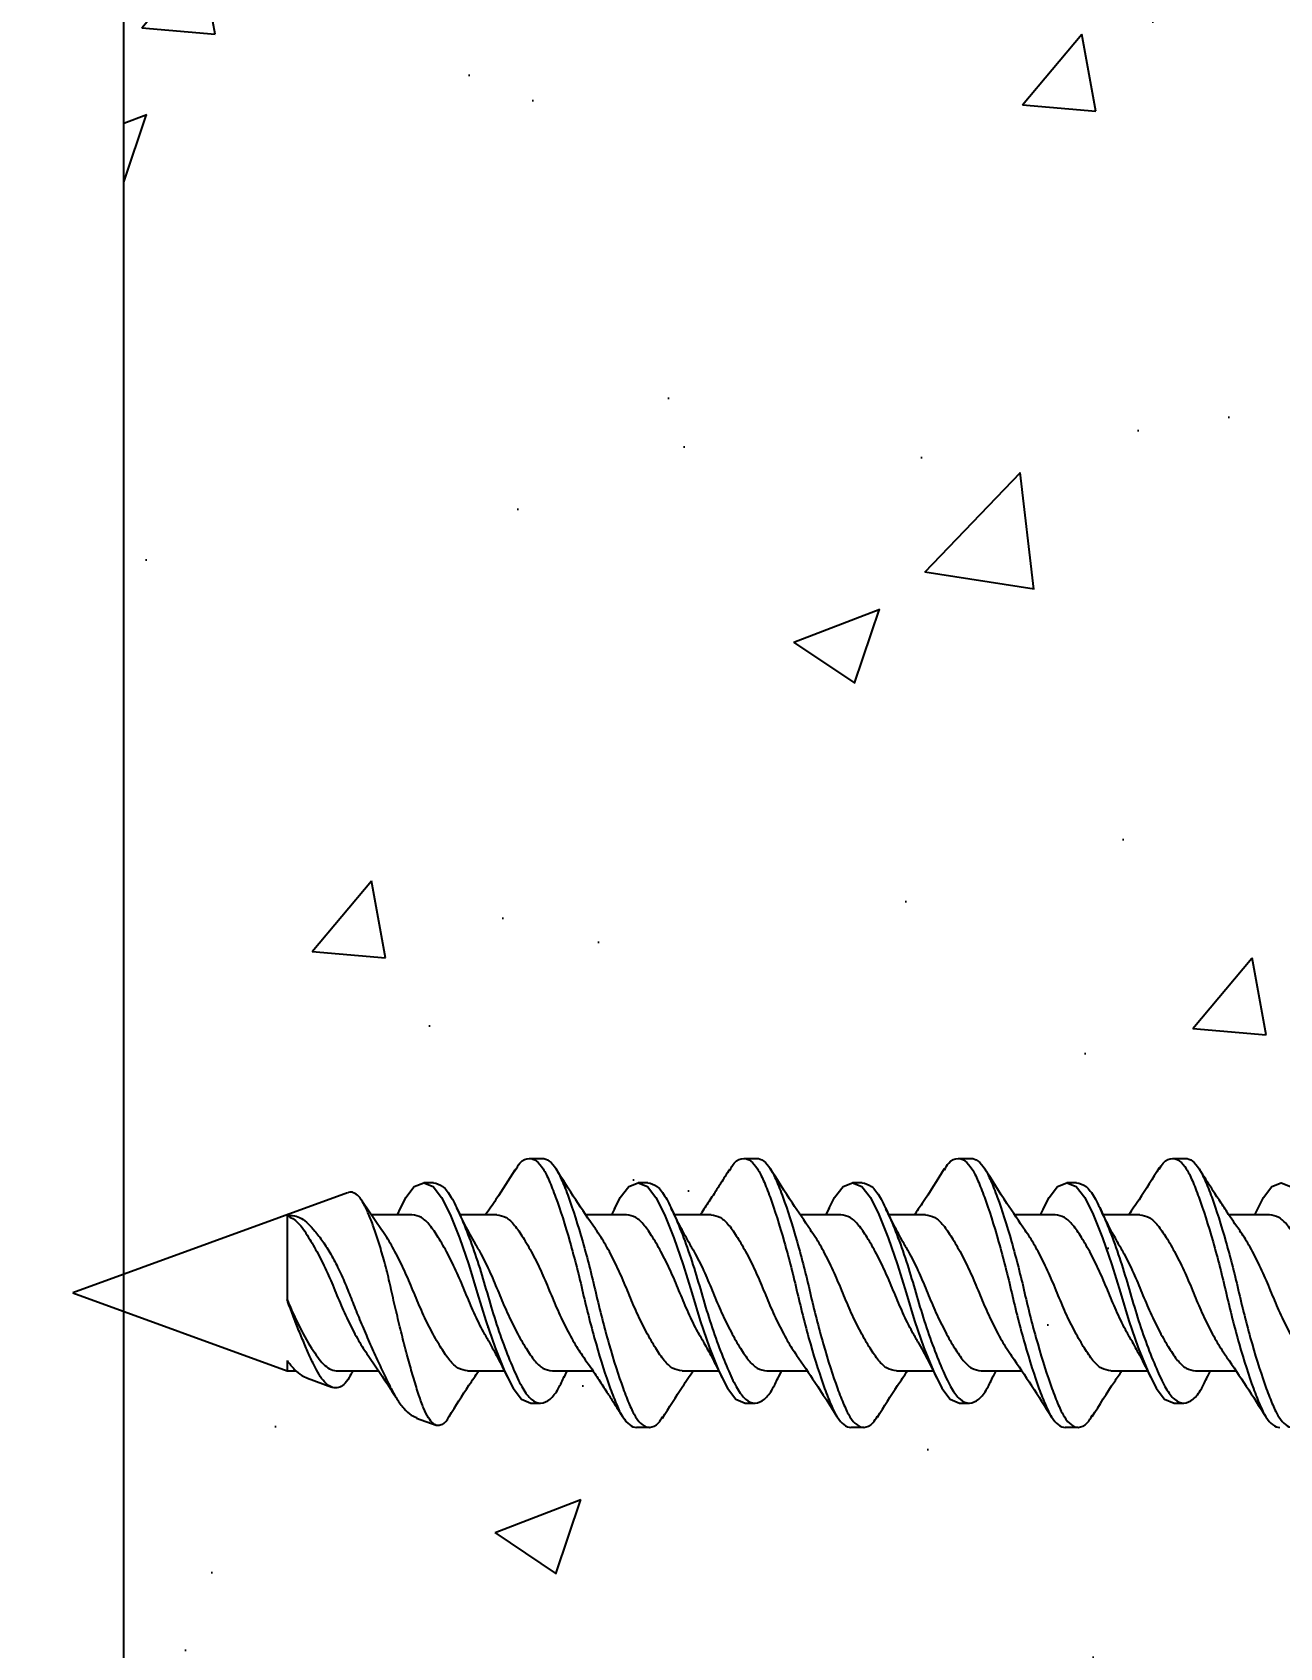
# Model space of a CAD drawing. Extents: x -5.1 to 6.1, y -1.2 to 8.2.
# Drawn here: x -2.147 to -1.507, y 3.79 to 4.619 of the extents above; entities that cross this region are included whole.
import ezdxf

# ---------------------------------------------------------------- set-up
doc = ezdxf.new("R2010")
doc.units = 0
doc.header["$LTSCALE"] = 0.5
doc.header["$MEASUREMENT"] = 0
doc.linetypes.add('SLD-Solid', pattern=[0])
doc.layers.get('Defpoints').update_dxf_attribs({"linetype": 'CONTINUOUS'})
doc.layers.add('Ceiling', color=42, linetype='CONTINUOUS')
doc.layers.add('Hardware', color=242, linetype='CONTINUOUS')
doc.layers.add('CUST DWG', color=60, linetype='CONTINUOUS', lineweight=20)
doc.styles.get("Standard").update_dxf_attribs({"font": 'arial.ttf'})
doc.dimstyles.new('LSAD_CustDims', dxfattribs={"dimtxt": 1, "dimasz": 1, "dimexe": 0.0625, "dimexo": 0.042969, "dimgap": 0.0625, "dimtad": 0, "dimtih": 1, "dimtoh": 1, "dimdec": 3, "dimzin": 0, "dimdsep": 46, "dimlunit": 4, "dimtxsty": 'Standard', "dimcen": 0.125, "dimclrd": 256, "dimclre": 256, "dimclrt": 256, "dimadec": 0, "dimazin": 0, "dimtfac": 1, "dimtdec": 3, "dimtix": 1, "dimtofl": 0, "dimtmove": 0, "dimatfit": 3, "dimfxl": 1, "dimfrac": 2, "dimtolj": 1, "dimtzin": 0, "dimarcsym": 0})

# ---------------------------------------------------------------- blocks, each defined once
blk = doc.blocks.new('*D4')
at = {"layer": 'CUST DWG', "lineweight": -2, "ltscale": 0.5, "transparency": 16777216}
for p, q in [((-1.02623, 6.06919), (-4.70094, 6.06919)), ((-4.63844, 5.81919), (-4.63844, 4.02266)), ((-4.63844, 0.25), (-4.63844, 3.63913)), ((-1.01123, 0), (-4.70094, 0))]:
    blk.add_line(p, q, dxfattribs=at)
at = {"layer": 'CUST DWG', "ltscale": 0.5, "transparency": 16777216}
for points in [[(-4.68011, 5.81919), (-4.59677, 5.81919), (-4.63844, 6.06919)], [(-4.68011, 0.25), (-4.59677, 0.25), (-4.63844, 0)]]:
    blk.add_solid(points, dxfattribs=at)
at = {"layer": 'Defpoints', "color": 0, "ltscale": 0.5, "transparency": 16777216}
for p in [(-4.63844, 6.06919), (-0.98326, 6.06919), (-0.96826, 0)]:
    blk.add_point(p, dxfattribs=at)
at = {"layer": 'CUST DWG', "ltscale": 0.5, "transparency": 16777216, "insert": (-4.63844, 3.83089), "char_height": 0.25, "attachment_point": 5}
blk.add_mtext('\\A1;6 1/8"', dxfattribs=at)
blk = doc.blocks.new('*D0')
at = {"layer": 'CUST DWG', "lineweight": -2, "ltscale": 0.5, "transparency": 16777216}
for p, q in [((-2.16925, 3.97209), (-3.61454, 3.97209)), ((-3.55204, 3.72209), (-3.55204, 2.05968)), ((-3.55204, 0.25), (-3.55204, 1.68468)), ((-1.01123, 0), (-3.61454, 0))]:
    blk.add_line(p, q, dxfattribs=at)
at = {"layer": 'CUST DWG', "ltscale": 0.5, "transparency": 16777216}
for points in [[(-3.5937, 3.72209), (-3.51037, 3.72209), (-3.55204, 3.97209)], [(-3.5937, 0.25), (-3.51037, 0.25), (-3.55204, 0)]]:
    blk.add_solid(points, dxfattribs=at)
at = {"layer": 'Defpoints', "color": 0, "ltscale": 0.5, "transparency": 16777216}
for p in [(-3.55204, 3.97209), (-2.12629, 3.97209), (-0.96826, 0)]:
    blk.add_point(p, dxfattribs=at)
at = {"layer": 'CUST DWG', "ltscale": 0.5, "transparency": 16777216, "insert": (-3.55204, 1.87218), "char_height": 0.25, "attachment_point": 5}
blk.add_mtext('\\A1;4"', dxfattribs=at)
blk = doc.blocks.new('*D1')
at = {"layer": 'CUST DWG', "lineweight": -2, "ltscale": 0.5, "transparency": 16777216}
for p, q in [((-2.16925, 5.22209), (-4.13004, 5.22209)), ((-4.06754, 4.97209), (-4.06754, 2.78422)), ((-4.06754, 0.25), (-4.06754, 2.40069)), ((-1.01123, 0), (-4.13004, 0))]:
    blk.add_line(p, q, dxfattribs=at)
at = {"layer": 'CUST DWG', "ltscale": 0.5, "transparency": 16777216}
for points in [[(-4.10921, 4.97209), (-4.02588, 4.97209), (-4.06754, 5.22209)], [(-4.10921, 0.25), (-4.02588, 0.25), (-4.06754, 0)]]:
    blk.add_solid(points, dxfattribs=at)
at = {"layer": 'Defpoints', "color": 0, "ltscale": 0.5, "transparency": 16777216}
for p in [(-4.06754, 5.22209), (-2.12629, 5.22209), (-0.96826, 0)]:
    blk.add_point(p, dxfattribs=at)
at = {"layer": 'CUST DWG', "ltscale": 0.5, "transparency": 16777216, "insert": (-4.06754, 2.59246), "char_height": 0.25, "attachment_point": 5}
blk.add_mtext('\\A1;5 1/4"', dxfattribs=at)

msp = doc.modelspace()

# ---------------------------------------------------------------- hatches: boundary and pattern name
at = {"layer": 'Ceiling', "ltscale": 0.5, "transparency": 16777216}
h = msp.add_hatch(dxfattribs=at)
h.set_pattern_fill('AR-CONC', color=256, scale=0.063)
h.set_pattern_definition([(50, (2.7623, -1e-06), (0.451874, -0.039534), [0.04725, -0.51975]), (355, (2.7623, -1e-06), (-0.087413, 0.47388), [0.0378, -0.4158]), (100.4514, (2.79995, -0.0033), (0.36446, 0.434347), [0.040156, -0.44172]), (46.184, (2.7623, 0.126), (0.672362, -0.104277), [0.070875, -0.779625]), (96.636, (2.8183, 0.1173), (0.588837, 0.613695), [0.060235, -0.66258]), (351.184, (2.7623, 0.126), (0.588837, 0.613695), [0.0567, -0.6237]), (21, (2.8253, 0.0945), (0.376051, -0.25365), [0.04725, -0.51975]), (326, (2.8253, 0.0945), (0.153289, 0.456845), [0.0378, -0.4158]), (71.4514, (2.85663, 0.07336), (0.52934, 0.203195), [0.040156, -0.44172]), (37.5, (2.76229, -1e-06), (0.0076607, 0.209723), [0, -0.41076, 0, -0.4221, 0, -0.417375]), (7.5, (2.7623, -1e-06), (0.165734, 0.2484794), [0, -0.24066, 0, -0.40131, 0, -0.159075]), (327.5, (2.6218, -1e-06), (0.336308, -0.0142096), [0, -0.1575, 0, -0.4914, 0, -0.65205]), (317.5, (2.5588, -1e-06), (0.367407, 0.063066), [0, -0.20475, 0, -0.32634, 0, -0.46305])])
h.paths.add_polyline_path([(-0.98326, 8.24291), (-0.98326, -1.13243), (-2.10007, -1.19438), (-2.10007, 8.18096)])

# ---------------------------------------------------------------- linework, layer by layer
at = {"layer": 'Ceiling', "transparency": 16777216}
msp.add_lwpolyline([(-0.98326, 8.24291), (-0.98326, -1.13243), (-2.10007, -1.19438), (-2.10007, 8.18096)], close=True, dxfattribs=at)
at = {"layer": 'Hardware', "linetype": 'SLD-Solid', "lineweight": 25, "transparency": 16777216}
for p, q in [((-1.89209, 4.04109), (-1.88549, 4.04109)), ((-1.78209, 4.04109), (-1.77549, 4.04109)), ((-1.67209, 4.04109), (-1.66549, 4.04109)), ((-1.56209, 4.04109), (-1.55549, 4.04109)), ((-1.94129, 4.02859), (-1.94629, 4.02859)), ((-1.83129, 4.02859), (-1.83629, 4.02859)), ((-1.72129, 4.02859), (-1.72629, 4.02859)), ((-1.61129, 4.02859), (-1.61629, 4.02859)), ((-1.98532, 4.0234), (-2.12629, 3.97209)), ((-2.01639, 4.01174), (-2.01639, 3.96867)), ((-1.96791, 4.00451), (-1.97764, 4.01885)), ((-1.95229, 4.01209), (-1.97305, 4.01209)), ((-1.95829, 4.01551), (-1.95997, 4.01209)), ((-1.90883, 4.01209), (-1.92761, 4.01209)), ((-1.84229, 4.01209), (-1.86304, 4.01209)), ((-1.8483, 4.01547), (-1.84998, 4.01209)), ((-1.79883, 4.01209), (-1.81759, 4.01209)), ((-1.73229, 4.01209), (-1.75305, 4.01209)), ((-1.73822, 4.01565), (-1.73996, 4.01209)), ((-1.68883, 4.01209), (-1.7076, 4.01209)), ((-1.62229, 4.01209), (-1.64305, 4.01209)), ((-1.62829, 4.01551), (-1.62997, 4.01209)), ((-1.57883, 4.01209), (-1.59759, 4.01209)), ((-1.51229, 4.01209), (-1.53313, 4.01209)), ((-1.51842, 4.01522), (-1.51998, 4.01209)), ((-2.12629, 3.97209), (-2.01639, 3.93209)), ((-2.01639, 3.93736), (-2.01639, 3.93209)), ((-2.01639, 3.93209), (-2.01166, 3.93209)), ((-2.00596, 3.9283), (-1.99336, 3.92371)), ((-1.99028, 3.93209), (-1.96955, 3.93209)), ((-1.92374, 3.93209), (-1.90498, 3.93209)), ((-1.88028, 3.93209), (-1.85944, 3.93209)), ((-1.87428, 3.9287), (-1.87259, 3.93209)), ((-1.81374, 3.93209), (-1.79498, 3.93209)), ((-1.77028, 3.93209), (-1.74952, 3.93209)), ((-1.76423, 3.92879), (-1.7626, 3.93209)), ((-1.70374, 3.93209), (-1.68496, 3.93209)), ((-1.66028, 3.93209), (-1.63953, 3.93209)), ((-1.65413, 3.92901), (-1.65259, 3.93209)), ((-1.59374, 3.93209), (-1.57498, 3.93209)), ((-1.55028, 3.93209), (-1.52953, 3.93209)), ((-1.54429, 3.92866), (-1.5426, 3.93209)), ((-1.89129, 3.91559), (-1.88629, 3.91559)), ((-1.78129, 3.91559), (-1.77629, 3.91559)), ((-1.67129, 3.91559), (-1.66629, 3.91559)), ((-1.56129, 3.91559), (-1.55629, 3.91559)), ((-1.94992, 3.9079), (-1.9399, 3.90425)), ((-1.83049, 3.90309), (-1.83709, 3.90309)), ((-1.72049, 3.90309), (-1.72709, 3.90309)), ((-1.61049, 3.90309), (-1.61709, 3.90309))]:
    msp.add_line(p, q, dxfattribs=at)
at = {"layer": 'Hardware', "linetype": 'SLD-Solid', "lineweight": 25, "transparency": 16777216, "flags": 128}
for points in [[(-1.9584, 4.01505), (-1.95545, 4.02102), (-1.95111, 4.0266), (-1.94629, 4.02859), (-1.94146, 4.0266), (-1.93712, 4.02102), (-1.93278, 4.01223), (-1.92795, 4.00034), (-1.92313, 3.98647), (-1.91879, 3.97209), (-1.91444, 3.95772), (-1.90962, 3.94384), (-1.90479, 3.93196), (-1.90045, 3.92316), (-1.89611, 3.91759), (-1.89129, 3.91559), (-1.89129, 3.91559)], [(-1.84843, 4.01499), (-1.84545, 4.02102), (-1.84111, 4.0266), (-1.83629, 4.02859), (-1.83146, 4.0266), (-1.82712, 4.02102), (-1.82278, 4.01223), (-1.81795, 4.00034), (-1.81313, 3.98647), (-1.80879, 3.97209), (-1.80444, 3.95772), (-1.79962, 3.94384), (-1.79479, 3.93196), (-1.79045, 3.92316), (-1.78611, 3.91759), (-1.78129, 3.91559), (-1.78129, 3.91559)], [(-1.73834, 4.01518), (-1.73545, 4.02102), (-1.73111, 4.0266), (-1.72629, 4.02859), (-1.72146, 4.0266), (-1.71712, 4.02102), (-1.71278, 4.01223), (-1.70795, 4.00034), (-1.70313, 3.98647), (-1.69879, 3.97209), (-1.69444, 3.95772), (-1.68962, 3.94384), (-1.68479, 3.93196), (-1.68045, 3.92316), (-1.67611, 3.91759), (-1.67129, 3.91559), (-1.67129, 3.91559)], [(-1.6284, 4.01505), (-1.62545, 4.02102), (-1.62111, 4.0266), (-1.61629, 4.02859), (-1.61146, 4.0266), (-1.60712, 4.02102), (-1.60278, 4.01223), (-1.59795, 4.00034), (-1.59313, 3.98647), (-1.58879, 3.97209), (-1.58444, 3.95772), (-1.57962, 3.94384), (-1.57479, 3.93196), (-1.57045, 3.92316), (-1.56611, 3.91759), (-1.56129, 3.91559), (-1.56129, 3.91559)], [(-1.51853, 4.0148), (-1.51545, 4.02102), (-1.51111, 4.0266), (-1.50629, 4.02859), (-1.50146, 4.0266), (-1.49712, 4.02102), (-1.49278, 4.01223), (-1.48795, 4.00034), (-1.48313, 3.98647), (-1.47879, 3.97209), (-1.47444, 3.95772), (-1.46962, 3.94384), (-1.46479, 3.93196), (-1.46045, 3.92316), (-1.45611, 3.91759), (-1.45129, 3.91559), (-1.45129, 3.91559)]]:
    msp.add_lwpolyline(points, dxfattribs=at)
at = {"layer": 'Hardware', "linetype": 'SLD-Solid', "lineweight": 25, "transparency": 16777216}
for points, knots in [([(-1.89955, 4.03451), (-1.89868, 4.03606), (-1.89633, 4.04026), (-1.89373, 4.04077), (-1.89209, 4.04109)], [0, 0, 0, 0, 0.369289, 1, 1, 1, 1]), ([(-1.89209, 4.04109), (-1.88963, 4.04109), (-1.88718, 4.03917), (-1.88391, 4.03402), (-1.88294, 4.03198), (-1.88086, 4.02713), (-1.87974, 4.0243), (-1.87625, 4.01471), (-1.87373, 4.00683), (-1.86888, 3.9898), (-1.86657, 3.98072), (-1.8626, 3.96347), (-1.86029, 3.95438), (-1.85544, 3.93736), (-1.85292, 3.92947), (-1.84943, 3.91988), (-1.84831, 3.91705), (-1.84623, 3.9122), (-1.84526, 3.91017), (-1.84199, 3.90502), (-1.83954, 3.90309), (-1.83709, 3.90309)], [0, 0, 0, 0, 0.125, 0.125, 0.1875, 0.1875, 0.25, 0.25, 0.375, 0.375, 0.5, 0.5, 0.625, 0.625, 0.75, 0.75, 0.8125, 0.8125, 0.875, 0.875, 1, 1, 1, 1]), ([(-1.88549, 4.04109), (-1.88303, 4.04109), (-1.88058, 4.03917), (-1.87731, 4.03402), (-1.87634, 4.03198), (-1.87426, 4.02713), (-1.87314, 4.0243), (-1.86965, 4.01471), (-1.86713, 4.00683), (-1.86228, 3.9898), (-1.85997, 3.98072), (-1.856, 3.96347), (-1.85369, 3.95438), (-1.84884, 3.93736), (-1.84632, 3.92947), (-1.84283, 3.91988), (-1.84171, 3.91705), (-1.83963, 3.9122), (-1.83866, 3.91017), (-1.83539, 3.90502), (-1.83294, 3.90309), (-1.83049, 3.90309)], [0, 0, 0, 0, 0.125, 0.125, 0.1875, 0.1875, 0.25, 0.25, 0.375, 0.375, 0.5, 0.5, 0.625, 0.625, 0.75, 0.75, 0.8125, 0.8125, 0.875, 0.875, 1, 1, 1, 1]), ([(-1.85819, 4.0049), (-1.86157, 4.00983), (-1.86841, 4.01982), (-1.87503, 4.03036), (-1.87838, 4.0357)], [0, 0, 0, 0, 0.493106, 1, 1, 1, 1]), ([(-1.78931, 4.0349), (-1.78852, 4.0363), (-1.78624, 4.04032), (-1.78373, 4.04079), (-1.78209, 4.04109)], [0, 0, 0, 0, 0.346673, 1, 1, 1, 1]), ([(-1.78209, 4.04109), (-1.77963, 4.04109), (-1.77718, 4.03917), (-1.77391, 4.03402), (-1.77294, 4.03198), (-1.77086, 4.02713), (-1.76974, 4.0243), (-1.76625, 4.01471), (-1.76373, 4.00683), (-1.75888, 3.9898), (-1.75657, 3.98072), (-1.7526, 3.96347), (-1.75029, 3.95438), (-1.74544, 3.93736), (-1.74292, 3.92947), (-1.73943, 3.91988), (-1.73831, 3.91705), (-1.73623, 3.9122), (-1.73526, 3.91017), (-1.73199, 3.90502), (-1.72954, 3.90309), (-1.72709, 3.90309)], [0, 0, 0, 0, 0.125, 0.125, 0.1875, 0.1875, 0.25, 0.25, 0.375, 0.375, 0.5, 0.5, 0.625, 0.625, 0.75, 0.75, 0.8125, 0.8125, 0.875, 0.875, 1, 1, 1, 1]), ([(-1.77549, 4.04109), (-1.77303, 4.04109), (-1.77058, 4.03917), (-1.76731, 4.03402), (-1.76634, 4.03198), (-1.76426, 4.02713), (-1.76314, 4.0243), (-1.75965, 4.01471), (-1.75713, 4.00683), (-1.75228, 3.9898), (-1.74997, 3.98072), (-1.746, 3.96347), (-1.74369, 3.95438), (-1.73884, 3.93736), (-1.73632, 3.92947), (-1.73283, 3.91988), (-1.73171, 3.91705), (-1.72963, 3.9122), (-1.72866, 3.91017), (-1.72539, 3.90502), (-1.72294, 3.90309), (-1.72049, 3.90309)], [0, 0, 0, 0, 0.125, 0.125, 0.1875, 0.1875, 0.25, 0.25, 0.375, 0.375, 0.5, 0.5, 0.625, 0.625, 0.75, 0.75, 0.8125, 0.8125, 0.875, 0.875, 1, 1, 1, 1]), ([(-1.7478, 4.00436), (-1.75094, 4.00892), (-1.75802, 4.0192), (-1.76473, 4.02988), (-1.76847, 4.03584)], [0, 0, 0, 0, 0.442558, 1, 1, 1, 1]), ([(-1.67916, 4.03575), (-1.68291, 4.02973), (-1.68792, 4.0217), (-1.6932, 4.01401), (-1.69451, 4.01209)], [0, 0, 0, 0, 0.7508232, 1, 1, 1, 1]), ([(-1.67915, 4.03514), (-1.67842, 4.03644), (-1.67619, 4.04036), (-1.67373, 4.0408), (-1.67209, 4.04109)], [0, 0, 0, 0, 0.332011, 1, 1, 1, 1]), ([(-1.67209, 4.04109), (-1.66963, 4.04109), (-1.66718, 4.03917), (-1.66391, 4.03402), (-1.66294, 4.03198), (-1.66086, 4.02713), (-1.65974, 4.0243), (-1.65625, 4.01471), (-1.65373, 4.00683), (-1.64888, 3.9898), (-1.64657, 3.98072), (-1.6426, 3.96347), (-1.64029, 3.95438), (-1.63544, 3.93736), (-1.63292, 3.92947), (-1.62943, 3.91988), (-1.62831, 3.91705), (-1.62623, 3.9122), (-1.62526, 3.91017), (-1.62199, 3.90502), (-1.61954, 3.90309), (-1.61709, 3.90309)], [0, 0, 0, 0, 0.125, 0.125, 0.1875, 0.1875, 0.25, 0.25, 0.375, 0.375, 0.5, 0.5, 0.625, 0.625, 0.75, 0.75, 0.8125, 0.8125, 0.875, 0.875, 1, 1, 1, 1]), ([(-1.66549, 4.04109), (-1.66303, 4.04109), (-1.66058, 4.03917), (-1.65731, 4.03402), (-1.65634, 4.03198), (-1.65426, 4.02713), (-1.65314, 4.0243), (-1.64965, 4.01471), (-1.64713, 4.00683), (-1.64228, 3.9898), (-1.63997, 3.98072), (-1.636, 3.96347), (-1.63369, 3.95438), (-1.62884, 3.93736), (-1.62632, 3.92947), (-1.62283, 3.91988), (-1.62171, 3.91705), (-1.61963, 3.9122), (-1.61866, 3.91017), (-1.61539, 3.90502), (-1.61294, 3.90309), (-1.61049, 3.90309)], [0, 0, 0, 0, 0.125, 0.125, 0.1875, 0.1875, 0.25, 0.25, 0.375, 0.375, 0.5, 0.5, 0.625, 0.625, 0.75, 0.75, 0.8125, 0.8125, 0.875, 0.875, 1, 1, 1, 1]), ([(-1.63762, 4.00411), (-1.64079, 4.0087), (-1.6479, 4.01901), (-1.65462, 4.02971), (-1.65834, 4.03563)], [0, 0, 0, 0, 0.445772, 1, 1, 1, 1]), ([(-1.56885, 4.03622), (-1.57229, 4.03073), (-1.57741, 4.02253), (-1.58277, 4.01468), (-1.58454, 4.01209)], [0, 0, 0, 0, 0.670027, 1, 1, 1, 1]), ([(-1.56886, 4.0356), (-1.56822, 4.03672), (-1.56609, 4.04044), (-1.56373, 4.04082), (-1.56209, 4.04109)], [0, 0, 0, 0, 0.301433, 1, 1, 1, 1]), ([(-1.56209, 4.04109), (-1.55963, 4.04109), (-1.55718, 4.03917), (-1.55391, 4.03402), (-1.55294, 4.03198), (-1.55086, 4.02713), (-1.54974, 4.0243), (-1.54625, 4.01471), (-1.54373, 4.00683), (-1.53888, 3.9898), (-1.53657, 3.98072), (-1.5326, 3.96347), (-1.53029, 3.95438), (-1.52544, 3.93736), (-1.52292, 3.92947), (-1.51943, 3.91988), (-1.51831, 3.91705), (-1.51623, 3.9122), (-1.51526, 3.91017), (-1.51199, 3.90502), (-1.50954, 3.90309), (-1.50709, 3.90309)], [0, 0, 0, 0, 0.125, 0.125, 0.1875, 0.1875, 0.25, 0.25, 0.375, 0.375, 0.5, 0.5, 0.625, 0.625, 0.75, 0.75, 0.8125, 0.8125, 0.875, 0.875, 1, 1, 1, 1]), ([(-1.55549, 4.04109), (-1.55303, 4.04109), (-1.55058, 4.03917), (-1.54731, 4.03402), (-1.54634, 4.03198), (-1.54426, 4.02713), (-1.54314, 4.0243), (-1.53965, 4.01471), (-1.53713, 4.00683), (-1.53228, 3.9898), (-1.52997, 3.98072), (-1.526, 3.96347), (-1.52369, 3.95438), (-1.51884, 3.93736), (-1.51632, 3.92947), (-1.51283, 3.91988), (-1.51171, 3.91705), (-1.50963, 3.9122), (-1.50866, 3.91017), (-1.50539, 3.90502), (-1.50294, 3.90309), (-1.50049, 3.90309)], [0, 0, 0, 0, 0.125, 0.125, 0.1875, 0.1875, 0.25, 0.25, 0.375, 0.375, 0.5, 0.5, 0.625, 0.625, 0.75, 0.75, 0.8125, 0.8125, 0.875, 0.875, 1, 1, 1, 1]), ([(-1.52756, 4.00402), (-1.52976, 4.00716), (-1.53338, 4.01233), (-1.53756, 4.01875), (-1.54073, 4.02364), (-1.54409, 4.02889), (-1.54674, 4.03309), (-1.54828, 4.03554)], [0, 0, 0, 0, 0.306129, 0.50394, 0.60634, 0.770095, 1, 1, 1, 1]), ([(-1.94129, 4.02859), (-1.93965, 4.02821), (-1.93645, 4.02746), (-1.93212, 4.02153), (-1.92779, 4.01254), (-1.92295, 4.00067), (-1.91811, 3.98685), (-1.91379, 3.97209), (-1.90946, 3.95734), (-1.90462, 3.94351), (-1.89978, 3.93166), (-1.89545, 3.92261), (-1.89112, 3.91691), (-1.88629, 3.91491), (-1.88144, 3.91697), (-1.87759, 3.92181), (-1.87514, 3.92705), (-1.87415, 3.92918)], [0, 0, 0, 0, 0.069562, 0.136334, 0.203106, 0.272667, 0.342229, 0.409001, 0.475773, 0.545334, 0.614896, 0.681668, 0.74844, 0.818002, 0.887563, 0.954335, 1, 1, 1, 1]), ([(-1.89956, 4.0351), (-1.90274, 4.03), (-1.90762, 4.02217), (-1.91274, 4.0147), (-1.91453, 4.01209)], [0, 0, 0, 0, 0.65096, 1, 1, 1, 1]), ([(-1.83129, 4.02859), (-1.82965, 4.02821), (-1.82645, 4.02746), (-1.82212, 4.02153), (-1.81779, 4.01254), (-1.81295, 4.00067), (-1.80811, 3.98685), (-1.80379, 3.97209), (-1.79946, 3.95734), (-1.79462, 3.94351), (-1.78978, 3.93166), (-1.78545, 3.92261), (-1.78112, 3.91691), (-1.77629, 3.91491), (-1.77144, 3.91697), (-1.76758, 3.92182), (-1.76512, 3.92709), (-1.76412, 3.92925)], [0, 0, 0, 0, 0.069527, 0.136265, 0.203003, 0.27253, 0.342057, 0.408795, 0.475534, 0.54506, 0.614587, 0.681325, 0.748064, 0.81759, 0.887117, 0.953855, 1, 1, 1, 1]), ([(-1.78931, 4.0355), (-1.79086, 4.03305), (-1.79351, 4.02883), (-1.79689, 4.02356), (-1.80008, 4.01865), (-1.80242, 4.015), (-1.80413, 4.01253), (-1.80444, 4.01209)], [0, 0, 0, 0, 0.312247, 0.534973, 0.674785, 0.942751, 1, 1, 1, 1]), ([(-1.72129, 4.02859), (-1.71965, 4.02821), (-1.71645, 4.02746), (-1.71212, 4.02153), (-1.70779, 4.01254), (-1.70295, 4.00067), (-1.69811, 3.98685), (-1.69379, 3.97209), (-1.68946, 3.95734), (-1.68462, 3.94351), (-1.67978, 3.93166), (-1.67545, 3.92261), (-1.67112, 3.91691), (-1.66629, 3.91491), (-1.66144, 3.91697), (-1.65755, 3.92187), (-1.65506, 3.92721), (-1.65403, 3.92943)], [0, 0, 0, 0, 0.0694296, 0.1360749, 0.2027201, 0.2721497, 0.3415794, 0.4082246, 0.4748698, 0.5442995, 0.6137291, 0.6803744, 0.7470196, 0.8164492, 0.8858788, 0.952524, 1, 1, 1, 1]), ([(-1.61129, 4.02859), (-1.60965, 4.02821), (-1.60645, 4.02746), (-1.60212, 4.02153), (-1.59779, 4.01254), (-1.59295, 4.00067), (-1.58811, 3.98685), (-1.58379, 3.97209), (-1.57946, 3.95734), (-1.57462, 3.94351), (-1.56978, 3.93166), (-1.56545, 3.92261), (-1.56112, 3.91691), (-1.55629, 3.91491), (-1.55144, 3.91697), (-1.5476, 3.92179), (-1.54516, 3.92701), (-1.54418, 3.92912)], [0, 0, 0, 0, 0.069592, 0.136392, 0.203193, 0.272785, 0.342376, 0.409177, 0.475978, 0.54557, 0.615161, 0.681962, 0.748763, 0.818355, 0.887946, 0.954747, 1, 1, 1, 1]), ([(-1.93671, 3.90457), (-1.93745, 3.90428), (-1.93895, 3.90369), (-1.94136, 3.90486), (-1.94387, 3.90777), (-1.94639, 3.9127), (-1.94874, 3.91946), (-1.95129, 3.92764), (-1.95394, 3.93696), (-1.95656, 3.94685), (-1.95919, 3.95741), (-1.9617, 3.96815), (-1.96408, 3.97901), (-1.96666, 3.98905), (-1.96932, 3.99817), (-1.97195, 4.00601), (-1.97459, 4.01274), (-1.97709, 4.01804), (-1.97951, 4.02189), (-1.98213, 4.02361), (-1.98409, 4.024), (-1.98512, 4.02339), (-1.98528, 4.0233)], [0, 0, 0, 0, 0.050557, 0.102268, 0.158947, 0.21727, 0.273887, 0.33239, 0.385319, 0.439814, 0.492271, 0.54625, 0.598662, 0.652856, 0.701406, 0.751379, 0.799688, 0.8494, 0.897639, 0.947568, 0.991694, 1, 1, 1, 1]), ([(-2.01639, 4.01174), (-2.01513, 4.01179), (-2.01257, 4.01189), (-2.00782, 4.00992), (-2.00315, 4.00533), (-1.99799, 3.99858), (-1.9939, 3.992), (-1.98987, 3.98432), (-1.98612, 3.97593), (-1.98273, 3.9671), (-1.97906, 3.95817), (-1.97517, 3.94898), (-1.97115, 3.93986), (-1.96717, 3.93126), (-1.96341, 3.92371), (-1.96004, 3.91745), (-1.95643, 3.91257), (-1.95299, 3.90925), (-1.95078, 3.90842), (-1.94986, 3.90808)], [0, 0, 0, 0, 0.045273, 0.091772, 0.185731, 0.239233, 0.294165, 0.34972, 0.407001, 0.46049, 0.515206, 0.575059, 0.636502, 0.698843, 0.763074, 0.823889, 0.886185, 0.952417, 1, 1, 1, 1]), ([(-2.01639, 4.01174), (-2.01446, 4.01075), (-2.01065, 4.00882), (-2.00571, 4.00131), (-2.00049, 3.99234), (-1.99567, 3.98257), (-1.99133, 3.9721), (-1.98698, 3.9616), (-1.98217, 3.95192), (-1.97796, 3.94441), (-1.97562, 3.94118), (-1.97478, 3.94001)], [0, 0, 0, 0, 0.1372346, 0.2708491, 0.3835062, 0.4961632, 0.6037387, 0.7113142, 0.8239713, 0.9366283, 1, 1, 1, 1]), ([(-1.9126, 3.94683), (-1.91361, 3.94853), (-1.91621, 3.95295), (-1.92045, 3.96166), (-1.92479, 3.97208), (-1.92913, 3.98258), (-1.93396, 3.99232), (-1.93878, 4.00071), (-1.94312, 4.00709), (-1.94747, 4.0113), (-1.95066, 4.01182), (-1.95229, 4.01209)], [0, 0, 0, 0, 0.0741027, 0.1925104, 0.3055771, 0.4186438, 0.5370514, 0.655459, 0.7685257, 0.8815924, 1, 1, 1, 1]), ([(-1.91979, 3.99723), (-1.9216, 4.00046), (-1.92487, 4.00633), (-1.92796, 4.01276), (-1.92935, 4.01565)], [0, 0, 0, 0, 0.55059, 1, 1, 1, 1]), ([(-1.90883, 4.01209), (-1.9072, 4.01182), (-1.904, 4.0113), (-1.89966, 4.00709), (-1.89532, 4.00071), (-1.8905, 3.99233), (-1.88567, 3.98257), (-1.88133, 3.9721), (-1.87698, 3.9616), (-1.87217, 3.95192), (-1.86801, 3.94448), (-1.86571, 3.9413), (-1.86491, 3.94019)], [0, 0, 0, 0, 0.106903, 0.208984, 0.311065, 0.417968, 0.524871, 0.626952, 0.729033, 0.835936, 0.942839, 1, 1, 1, 1]), ([(-1.80235, 3.94639), (-1.80344, 3.94823), (-1.80613, 3.95279), (-1.81045, 3.96165), (-1.81479, 3.97208), (-1.81913, 3.98258), (-1.82396, 3.99232), (-1.82878, 4.00071), (-1.83312, 4.00709), (-1.83747, 4.0113), (-1.84066, 4.01182), (-1.84229, 4.01209)], [0, 0, 0, 0, 0.0797659, 0.1974494, 0.3098245, 0.4221996, 0.539883, 0.6575664, 0.7699415, 0.8823166, 1, 1, 1, 1]), ([(-1.80977, 3.9972), (-1.8113, 3.99991), (-1.81453, 4.00567), (-1.81761, 4.01204), (-1.81924, 4.01541)], [0, 0, 0, 0, 0.470519, 1, 1, 1, 1]), ([(-1.79883, 4.01209), (-1.7972, 4.01182), (-1.794, 4.0113), (-1.78966, 4.00709), (-1.78532, 4.00071), (-1.7805, 3.99233), (-1.77567, 3.98257), (-1.77133, 3.9721), (-1.76698, 3.9616), (-1.76217, 3.95192), (-1.758, 3.94447), (-1.75569, 3.94128), (-1.75489, 3.94016)], [0, 0, 0, 0, 0.1068526, 0.2088855, 0.3109183, 0.4177709, 0.5246235, 0.6266564, 0.7286892, 0.8355419, 0.9423945, 1, 1, 1, 1]), ([(-1.69267, 3.94695), (-1.69365, 3.94861), (-1.69624, 3.953), (-1.70045, 3.96166), (-1.70479, 3.97208), (-1.70913, 3.98258), (-1.71396, 3.99232), (-1.71878, 4.00071), (-1.72312, 4.00709), (-1.72747, 4.0113), (-1.73066, 4.01182), (-1.73229, 4.01209)], [0, 0, 0, 0, 0.07257, 0.191173, 0.304427, 0.417681, 0.536285, 0.654888, 0.768142, 0.881396, 1, 1, 1, 1]), ([(-1.6998, 3.99725), (-1.70137, 4.00005), (-1.70456, 4.00573), (-1.70757, 4.01194), (-1.70909, 4.01509)], [0, 0, 0, 0, 0.49337, 1, 1, 1, 1]), ([(-1.68883, 4.01209), (-1.6872, 4.01182), (-1.684, 4.0113), (-1.67966, 4.00709), (-1.67532, 4.00071), (-1.6705, 3.99233), (-1.66567, 3.98257), (-1.66133, 3.9721), (-1.65698, 3.9616), (-1.65217, 3.95192), (-1.64791, 3.94432), (-1.64551, 3.94102), (-1.64462, 3.93978)], [0, 0, 0, 0, 0.10619, 0.207591, 0.308991, 0.415181, 0.521372, 0.622772, 0.724173, 0.830363, 0.936553, 1, 1, 1, 1]), ([(-1.58266, 3.94692), (-1.58364, 3.94859), (-1.58623, 3.95299), (-1.59045, 3.96166), (-1.59479, 3.97208), (-1.59913, 3.98258), (-1.60396, 3.99232), (-1.60878, 4.00071), (-1.61312, 4.00709), (-1.61747, 4.0113), (-1.62066, 4.01182), (-1.62229, 4.01209)], [0, 0, 0, 0, 0.072927, 0.191485, 0.304695, 0.417905, 0.536463, 0.655021, 0.768232, 0.881442, 1, 1, 1, 1]), ([(-1.58977, 3.99719), (-1.59121, 3.99975), (-1.59448, 4.00557), (-1.59751, 4.01183), (-1.59921, 4.01534)], [0, 0, 0, 0, 0.438002, 1, 1, 1, 1]), ([(-1.57883, 4.01209), (-1.5772, 4.01182), (-1.574, 4.0113), (-1.56966, 4.00709), (-1.56532, 4.00071), (-1.5605, 3.99233), (-1.55567, 3.98257), (-1.55133, 3.9721), (-1.54698, 3.9616), (-1.54217, 3.95191), (-1.53777, 3.94409), (-1.53525, 3.94062), (-1.53422, 3.93921)], [0, 0, 0, 0, 0.105213, 0.20568, 0.306148, 0.411361, 0.516574, 0.617041, 0.717508, 0.822722, 0.927935, 1, 1, 1, 1]), ([(-1.4726, 3.94682), (-1.47361, 3.94853), (-1.47621, 3.95295), (-1.48045, 3.96166), (-1.48479, 3.97208), (-1.48913, 3.98258), (-1.49396, 3.99232), (-1.49878, 4.00071), (-1.50312, 4.00709), (-1.50747, 4.0113), (-1.51066, 4.01182), (-1.51229, 4.01209)], [0, 0, 0, 0, 0.07417, 0.192569, 0.305628, 0.418686, 0.537085, 0.655484, 0.768542, 0.881601, 1, 1, 1, 1]), ([(-1.92374, 3.93209), (-1.92537, 3.93236), (-1.92857, 3.93289), (-1.93291, 3.93709), (-1.93725, 3.94348), (-1.94208, 3.95186), (-1.9469, 3.96162), (-1.95124, 3.97209), (-1.95559, 3.98259), (-1.9604, 3.99227), (-1.96468, 3.99988), (-1.96708, 4.0032), (-1.96798, 4.00445)], [0, 0, 0, 0, 0.1061094, 0.2074327, 0.3087559, 0.4148653, 0.5209747, 0.622298, 0.7236212, 0.8297307, 0.9358401, 1, 1, 1, 1]), ([(-1.81374, 3.93209), (-1.81537, 3.93236), (-1.81857, 3.93289), (-1.82291, 3.93709), (-1.82725, 3.94348), (-1.83208, 3.95186), (-1.8369, 3.96162), (-1.84124, 3.97209), (-1.84559, 3.98258), (-1.85041, 3.99228), (-1.85478, 4.00005), (-1.85727, 4.00349), (-1.85827, 4.00487)], [0, 0, 0, 0, 0.105395, 0.206035, 0.306676, 0.412071, 0.517465, 0.618106, 0.718747, 0.824142, 0.929536, 1, 1, 1, 1]), ([(-1.70374, 3.93209), (-1.70537, 3.93236), (-1.70857, 3.93289), (-1.71291, 3.93709), (-1.71725, 3.94348), (-1.72208, 3.95186), (-1.7269, 3.96162), (-1.73124, 3.97209), (-1.73559, 3.98259), (-1.7404, 3.99227), (-1.74465, 3.99984), (-1.74702, 4.00312), (-1.7479, 4.00433)], [0, 0, 0, 0, 0.106322, 0.207847, 0.309373, 0.415695, 0.522016, 0.623542, 0.725068, 0.831389, 0.937711, 1, 1, 1, 1]), ([(-1.59374, 3.93209), (-1.59537, 3.93236), (-1.59857, 3.93289), (-1.60291, 3.93709), (-1.60725, 3.94348), (-1.61208, 3.95186), (-1.6169, 3.96162), (-1.62124, 3.97209), (-1.62559, 3.98259), (-1.6304, 3.99226), (-1.63458, 3.99973), (-1.6369, 4.00294), (-1.63772, 4.00407)], [0, 0, 0, 0, 0.106772, 0.208728, 0.310683, 0.417455, 0.524227, 0.626183, 0.728139, 0.83491, 0.941682, 1, 1, 1, 1]), ([(-1.48374, 3.93209), (-1.48537, 3.93236), (-1.48857, 3.93289), (-1.49291, 3.93709), (-1.49725, 3.94348), (-1.50208, 3.95186), (-1.5069, 3.96162), (-1.51124, 3.97209), (-1.51559, 3.98259), (-1.5204, 3.99226), (-1.52454, 3.99967), (-1.52682, 4.00283), (-1.52761, 4.00391)], [0, 0, 0, 0, 0.10705, 0.209271, 0.311492, 0.418542, 0.525591, 0.627813, 0.730034, 0.837083, 0.944133, 1, 1, 1, 1]), ([(-1.91994, 3.99731), (-1.91894, 3.99562), (-1.91635, 3.99121), (-1.91212, 3.98253), (-1.90778, 3.9721), (-1.90344, 3.96161), (-1.89861, 3.95186), (-1.89379, 3.94348), (-1.88945, 3.93709), (-1.8851, 3.93289), (-1.88191, 3.93236), (-1.88028, 3.93209)], [0, 0, 0, 0, 0.073483, 0.19197, 0.305112, 0.418254, 0.536741, 0.655228, 0.768371, 0.881513, 1, 1, 1, 1]), ([(-1.80991, 3.99726), (-1.80893, 3.99559), (-1.80634, 3.9912), (-1.80212, 3.98253), (-1.79778, 3.9721), (-1.79344, 3.96161), (-1.78861, 3.95186), (-1.78379, 3.94348), (-1.77945, 3.93709), (-1.7751, 3.93289), (-1.77191, 3.93236), (-1.77028, 3.93209)], [0, 0, 0, 0, 0.072841, 0.19141, 0.30463, 0.417851, 0.53642, 0.654989, 0.76821, 0.881431, 1, 1, 1, 1]), ([(-1.69994, 3.99731), (-1.69894, 3.99562), (-1.69635, 3.99121), (-1.69212, 3.98253), (-1.68778, 3.9721), (-1.68344, 3.96161), (-1.67861, 3.95186), (-1.67379, 3.94348), (-1.66945, 3.93709), (-1.6651, 3.93289), (-1.66191, 3.93236), (-1.66028, 3.93209)], [0, 0, 0, 0, 0.073485, 0.191971, 0.305114, 0.418256, 0.536742, 0.655229, 0.768371, 0.881513, 1, 1, 1, 1]), ([(-1.58992, 3.99728), (-1.58893, 3.9956), (-1.58634, 3.9912), (-1.58212, 3.98253), (-1.57778, 3.9721), (-1.57344, 3.96161), (-1.56861, 3.95186), (-1.56379, 3.94348), (-1.55945, 3.93709), (-1.5551, 3.93289), (-1.55191, 3.93236), (-1.55028, 3.93209)], [0, 0, 0, 0, 0.0730634, 0.191604, 0.3047976, 0.4179912, 0.5365317, 0.6550723, 0.7682658, 0.8814594, 1, 1, 1, 1]), ([(-1.98272, 3.93209), (-1.98335, 3.93088), (-1.98491, 3.92789), (-1.98721, 3.92492), (-1.99008, 3.92324), (-1.99294, 3.92332), (-1.99584, 3.92495), (-1.99866, 3.92797), (-2.00136, 3.9324), (-2.00402, 3.938), (-2.00694, 3.94457), (-2.00983, 3.95154), (-2.01275, 3.95893), (-2.01492, 3.96466), (-2.01612, 3.96793), (-2.01639, 3.96867)], [0, 0, 0, 0, 0.064091, 0.15826, 0.245339, 0.335293, 0.417325, 0.501676, 0.584666, 0.670323, 0.747952, 0.828085, 0.902034, 0.97807, 1, 1, 1, 1]), ([(-2.01639, 3.96867), (-2.01439, 3.96387), (-2.01213, 3.95894), (-2.00751, 3.94988), (-2.00516, 3.94577), (-2.00193, 3.9408), (-2.0009, 3.93934), (-1.99898, 3.93683), (-1.99803, 3.93576), (-1.99491, 3.93308), (-1.9926, 3.93209), (-1.99028, 3.93209)], [0, 0, 0, 0, 0.25, 0.25, 0.5, 0.5, 0.625, 0.625, 0.75, 0.75, 1, 1, 1, 1]), ([(-1.91274, 3.94689), (-1.91126, 3.94425), (-1.90806, 3.93856), (-1.90499, 3.9322), (-1.90334, 3.92879)], [0, 0, 0, 0, 0.462548, 1, 1, 1, 1]), ([(-1.80249, 3.94646), (-1.80115, 3.94407), (-1.79801, 3.93846), (-1.79499, 3.93221), (-1.79325, 3.92861)], [0, 0, 0, 0, 0.424865, 1, 1, 1, 1]), ([(-1.69283, 3.94704), (-1.69098, 3.94372), (-1.68766, 3.93778), (-1.68458, 3.93136), (-1.68321, 3.92852)], [0, 0, 0, 0, 0.557688, 1, 1, 1, 1]), ([(-1.5828, 3.947), (-1.58137, 3.94446), (-1.5781, 3.93863), (-1.57506, 3.93235), (-1.57335, 3.92881)], [0, 0, 0, 0, 0.436613, 1, 1, 1, 1]), ([(-2.01639, 3.93736), (-2.01517, 3.93581), (-2.0127, 3.93267), (-2.00913, 3.92969), (-2.00688, 3.92879), (-2.00592, 3.92841)], [0, 0, 0, 0, 0.3570359, 0.7243417, 1, 1, 1, 1]), ([(-1.97486, 3.93995), (-1.97096, 3.93432), (-1.96609, 3.92729), (-1.96143, 3.91991), (-1.96051, 3.91845)], [0, 0, 0, 0, 0.8009336, 1, 1, 1, 1]), ([(-1.865, 3.94015), (-1.86281, 3.93702), (-1.8592, 3.93186), (-1.85501, 3.92544), (-1.85182, 3.92052), (-1.84846, 3.91526), (-1.84581, 3.91106), (-1.84427, 3.90861)], [0, 0, 0, 0, 0.305027, 0.50329, 0.606581, 0.770588, 1, 1, 1, 1]), ([(-1.75498, 3.94012), (-1.75181, 3.93553), (-1.7447, 3.92523), (-1.73798, 3.91453), (-1.73426, 3.9086)], [0, 0, 0, 0, 0.445628, 1, 1, 1, 1]), ([(-1.6447, 3.93973), (-1.64125, 3.93472), (-1.63425, 3.92453), (-1.62753, 3.91382), (-1.62412, 3.90838)], [0, 0, 0, 0, 0.492021, 1, 1, 1, 1]), ([(-1.53431, 3.93918), (-1.53093, 3.93425), (-1.52408, 3.92423), (-1.51746, 3.91369), (-1.5141, 3.90835)], [0, 0, 0, 0, 0.49294, 1, 1, 1, 1]), ([(-1.93322, 3.90873), (-1.92987, 3.91411), (-1.9249, 3.92209), (-1.91973, 3.92963), (-1.91805, 3.93209)], [0, 0, 0, 0, 0.673959, 1, 1, 1, 1]), ([(-1.82377, 3.90788), (-1.82035, 3.91336), (-1.8152, 3.92158), (-1.80983, 3.92946), (-1.80803, 3.93209)], [0, 0, 0, 0, 0.666032, 1, 1, 1, 1]), ([(-1.71351, 3.90829), (-1.71008, 3.91379), (-1.70503, 3.92189), (-1.69974, 3.92962), (-1.69804, 3.93209)], [0, 0, 0, 0, 0.679609, 1, 1, 1, 1]), ([(-1.60326, 3.90867), (-1.59952, 3.91468), (-1.59457, 3.92263), (-1.58934, 3.93024), (-1.58807, 3.93209)], [0, 0, 0, 0, 0.756539, 1, 1, 1, 1]), ([(-1.93671, 3.90457), (-1.93555, 3.90552), (-1.93435, 3.90651), (-1.93326, 3.90871), (-1.93322, 3.90878)], [0, 0, 0, 0, 0.969303, 1, 1, 1, 1]), ([(-1.83049, 3.90309), (-1.82884, 3.90336), (-1.82651, 3.90373), (-1.82439, 3.90741), (-1.82377, 3.90849)], [0, 0, 0, 0, 0.704896, 1, 1, 1, 1]), ([(-1.72049, 3.90309), (-1.71884, 3.90338), (-1.71641, 3.9038), (-1.71421, 3.90766), (-1.7135, 3.90891)], [0, 0, 0, 0, 0.676783, 1, 1, 1, 1]), ([(-1.61049, 3.90309), (-1.60884, 3.9034), (-1.60633, 3.90386), (-1.60406, 3.90788), (-1.60327, 3.90928)], [0, 0, 0, 0, 0.653761, 1, 1, 1, 1])]:
    msp.add_open_spline(points, degree=3, knots=knots, dxfattribs=at)

# ---------------------------------------------------------------- dimensions: what is measured, and where the dimension line sits
at = {"layer": 'CUST DWG', "ltscale": 0.5, "transparency": 16777216}
for base, p2, picture, middle in [((-4.63844, 6.06919), (-0.98326, 6.06919), '*D4', (-4.63844, 3.83089)), ((-4.06754, 5.22209), (-2.12629, 5.22209), '*D1', (-4.06754, 2.59246)), ((-3.55204, 3.97209), (-2.12629, 3.97209), '*D0', (-3.55204, 1.87218))]:
    dim = msp.add_linear_dim(base=base, p1=(-0.96826, 0), p2=p2, angle=90, dimstyle='LSAD_CustDims', override={"dimtxt": 0.25, "dimasz": 0.25}, dxfattribs=at)
    dim.commit()
    dim.dimension.update_dxf_attribs({"geometry": picture, "text_midpoint": middle, "dimtype": 128})

doc.saveas('drawing.dxf')
